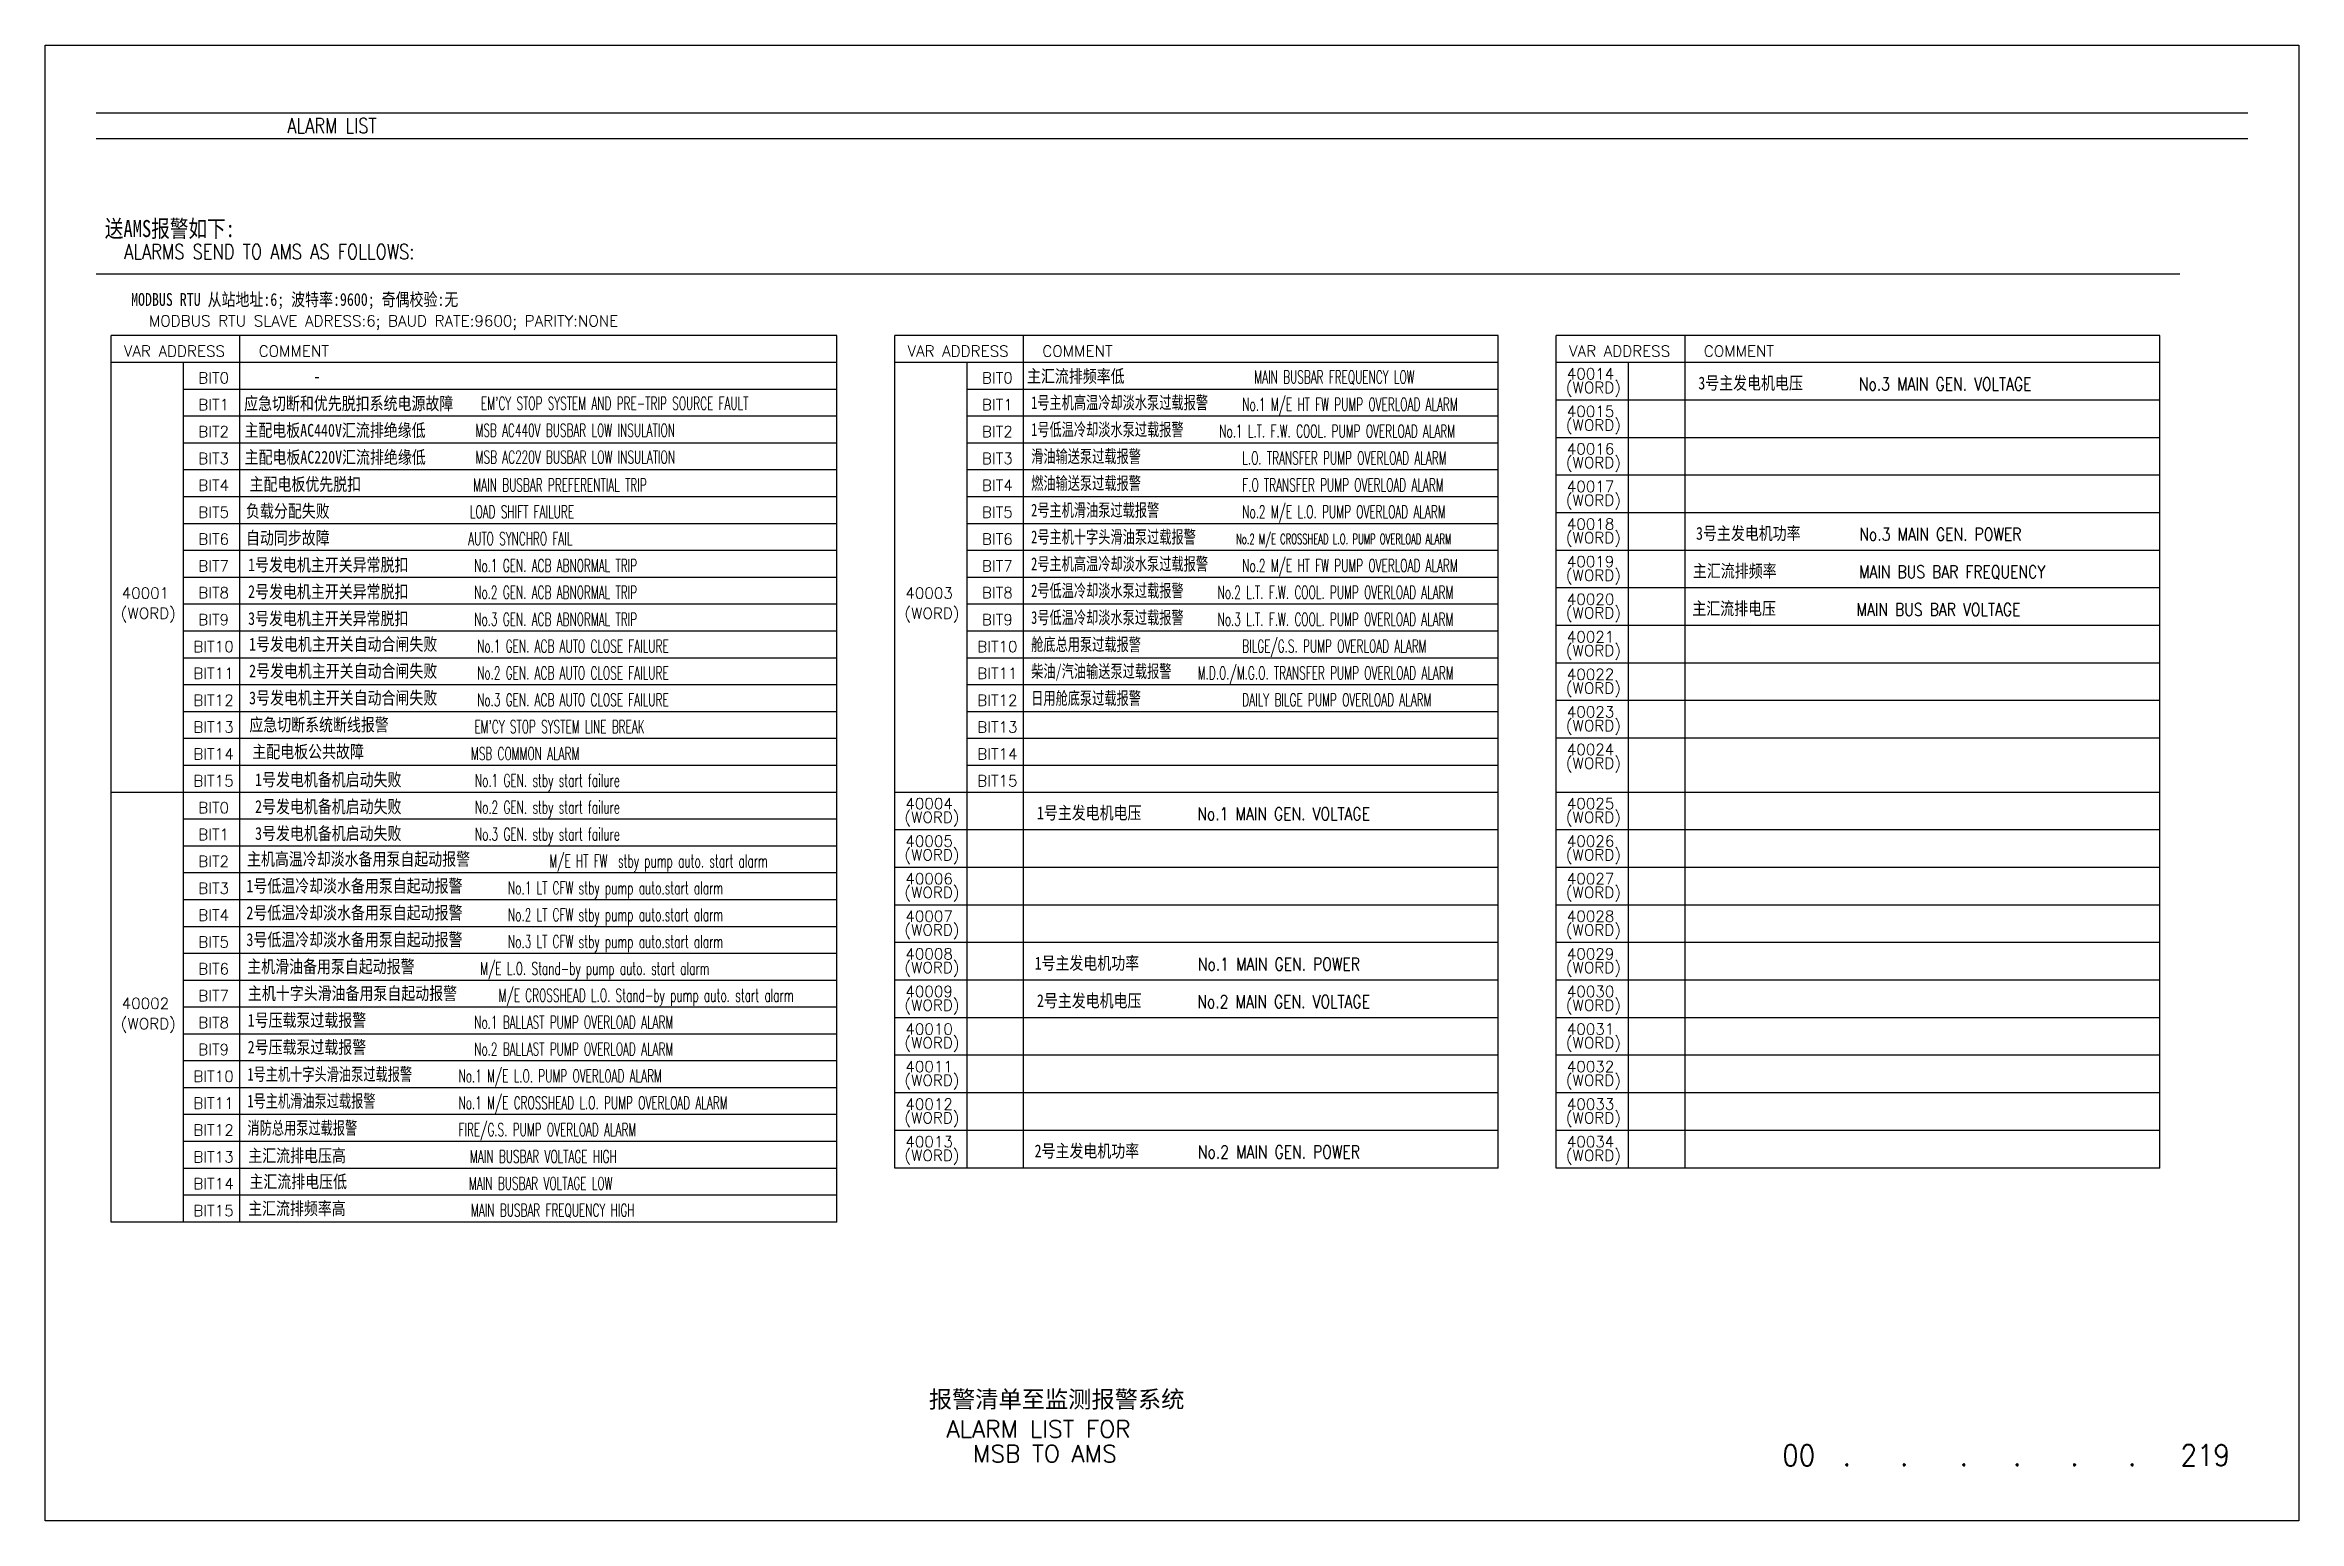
# Model space of a CAD drawing. Extents: x -598 to -333, y -2224 to -2051.
import ezdxf
from ezdxf.enums import TextEntityAlignment as Align

# ---------------------------------------------------------------- set-up
doc = ezdxf.new("R2010")
doc.units = 0
doc.header["$MEASUREMENT"] = 0
doc.layers.get('0').update_dxf_attribs({"linetype": 'CONTINUOUS'})
doc.layers.add('TEXT', color=4, linetype='CONTINUOUS')
doc.layers.add('完成', color=4, linetype='CONTINUOUS', lineweight=18)
doc.styles.add('013ST', font='ROMANS', dxfattribs={"height": 1.3, "bigfont": 'EXTFONT'})
doc.styles.add('hzdxf', font='仿宋_GB2312.ttf')
doc.styles.add('HZTXT', font='仿宋_GB2312.ttf', dxfattribs={"width": 0.1})
doc.styles.get("Standard").update_dxf_attribs({"font": 'romans.shx'})

msp = doc.modelspace()

# ---------------------------------------------------------------- linework, layer by layer
for p, q in [((-339.2, -2058.63), (-591.8, -2058.63)), ((-339.2, -2061.63), (-591.8, -2061.63)), ((-504.85, -2084.75), (-590.05, -2084.75)), ((-590.05, -2188.83), (-590.05, -2084.75)), ((-574.93, -2188.83), (-574.93, -2084.75)), ((-504.85, -2188.83), (-504.85, -2084.75)), ((-427.19, -2084.75), (-498.05, -2084.75)), ((-498.05, -2182.48), (-498.05, -2084.75)), ((-482.92, -2182.48), (-482.92, -2084.75)), ((-427.19, -2182.48), (-427.19, -2084.75)), ((-349.54, -2084.75), (-420.39, -2084.75)), ((-420.39, -2182.48), (-420.39, -2084.75)), ((-405.26, -2182.48), (-405.26, -2084.75)), ((-349.54, -2182.48), (-349.54, -2084.75)), ((-504.85, -2087.9), (-590.05, -2087.9)), ((-581.55, -2188.83), (-581.55, -2087.9)), ((-427.19, -2087.9), (-498.05, -2087.9)), ((-489.55, -2182.48), (-489.55, -2087.9)), ((-349.54, -2087.9), (-420.39, -2087.9)), ((-411.89, -2182.48), (-411.89, -2087.9)), ((-349.54, -2092.32), (-420.39, -2092.32)), ((-349.54, -2096.73), (-420.39, -2096.73)), ((-349.54, -2101.14), (-420.39, -2101.14)), ((-349.54, -2105.55), (-420.39, -2105.55)), ((-349.54, -2109.96), (-420.39, -2109.96)), ((-349.54, -2114.37), (-420.39, -2114.37)), ((-349.54, -2118.78), (-420.39, -2118.78)), ((-349.54, -2123.19), (-420.39, -2123.19)), ((-349.54, -2127.6), (-420.39, -2127.6)), ((-349.54, -2132.02), (-420.39, -2132.02)), ((-427.19, -2142.78), (-498.05, -2142.78)), ((-349.54, -2142.78), (-420.39, -2142.78)), ((-427.19, -2147.19), (-498.05, -2147.19)), ((-349.54, -2147.19), (-420.39, -2147.19)), ((-427.19, -2151.6), (-498.05, -2151.6)), ((-349.54, -2151.6), (-420.39, -2151.6)), ((-527.58, -2154.14), (-581.55, -2154.14)), ((-504.98, -2154.14), (-581.55, -2154.14)), ((-427.19, -2156.01), (-498.05, -2156.01)), ((-349.54, -2156.01), (-420.39, -2156.01)), ((-527.58, -2157.29), (-581.55, -2157.29)), ((-504.98, -2157.29), (-581.55, -2157.29)), ((-427.19, -2160.42), (-498.05, -2160.42)), ((-349.54, -2160.42), (-420.39, -2160.42)), ((-427.19, -2164.83), (-498.05, -2164.83)), ((-349.54, -2164.83), (-420.39, -2164.83)), ((-427.19, -2169.24), (-498.05, -2169.24)), ((-349.54, -2169.24), (-420.39, -2169.24)), ((-527.58, -2169.9), (-581.55, -2169.9)), ((-504.98, -2169.9), (-581.55, -2169.9)), ((-527.58, -2173.06), (-581.55, -2173.06)), ((-504.98, -2173.06), (-581.55, -2173.06)), ((-427.19, -2173.66), (-498.05, -2173.66)), ((-349.54, -2173.66), (-420.39, -2173.66)), ((-527.58, -2176.21), (-581.55, -2176.21)), ((-504.98, -2176.21), (-581.55, -2176.21)), ((-527.58, -2179.37), (-581.55, -2179.37)), ((-504.98, -2179.37), (-581.55, -2179.37)), ((-427.19, -2178.07), (-498.05, -2178.07)), ((-349.54, -2178.07), (-420.39, -2178.07)), ((-527.58, -2182.52), (-581.55, -2182.52)), ((-504.98, -2182.52), (-581.55, -2182.52)), ((-427.19, -2182.48), (-498.05, -2182.48)), ((-349.54, -2182.48), (-420.39, -2182.48)), ((-527.58, -2185.67), (-581.55, -2185.67)), ((-504.98, -2185.67), (-581.55, -2185.67)), ((-504.85, -2188.83), (-590.05, -2188.83))]:
    msp.add_line(p, q)
at = {"linetype": 'Continuous'}
msp.add_line((-591.8, -2077.5), (-347.17, -2077.5), dxfattribs=at)
at = {"color": 3}
for p, q in [((-349.54, -2087.9), (-420.39, -2087.9)), ((-504.85, -2094.21), (-581.55, -2094.21)), ((-427.19, -2094.21), (-489.55, -2094.21)), ((-504.85, -2097.37), (-581.55, -2097.37)), ((-427.19, -2097.37), (-489.55, -2097.37)), ((-504.85, -2100.52), (-581.55, -2100.52)), ((-427.19, -2100.52), (-489.55, -2100.52)), ((-504.85, -2103.67), (-581.55, -2103.67)), ((-427.19, -2103.67), (-489.55, -2103.67)), ((-504.85, -2106.83), (-581.55, -2106.83)), ((-427.19, -2106.83), (-489.55, -2106.83)), ((-504.85, -2109.98), (-581.55, -2109.98)), ((-427.19, -2109.98), (-489.55, -2109.98)), ((-504.85, -2113.14), (-581.55, -2113.14)), ((-427.19, -2113.14), (-489.55, -2113.14)), ((-504.85, -2116.29), (-581.55, -2116.29)), ((-427.19, -2116.29), (-489.55, -2116.29)), ((-504.85, -2119.44), (-581.55, -2119.44)), ((-427.19, -2119.44), (-489.55, -2119.44)), ((-504.85, -2122.6), (-581.55, -2122.6)), ((-427.19, -2122.6), (-489.55, -2122.6)), ((-504.85, -2125.75), (-581.55, -2125.75)), ((-427.19, -2125.75), (-489.55, -2125.75)), ((-504.85, -2128.9), (-581.55, -2128.9)), ((-427.19, -2128.9), (-489.55, -2128.9)), ((-504.85, -2132.06), (-581.55, -2132.06)), ((-427.19, -2132.06), (-489.55, -2132.06)), ((-504.85, -2135.21), (-581.55, -2135.21)), ((-427.19, -2135.21), (-489.55, -2135.21)), ((-504.85, -2138.37), (-590.05, -2138.37)), ((-427.19, -2138.37), (-498.05, -2138.37)), ((-349.54, -2138.37), (-420.39, -2138.37)), ((-504.85, -2141.52), (-581.55, -2141.52)), ((-504.85, -2144.67), (-581.55, -2144.67)), ((-504.85, -2147.83), (-581.55, -2147.83)), ((-504.85, -2150.98), (-581.55, -2150.98)), ((-527.58, -2160.44), (-581.55, -2160.44)), ((-504.98, -2160.44), (-581.55, -2160.44)), ((-527.58, -2163.6), (-581.55, -2163.6)), ((-504.98, -2163.6), (-581.55, -2163.6)), ((-527.58, -2166.75), (-581.55, -2166.75)), ((-504.98, -2166.75), (-581.55, -2166.75))]:
    msp.add_line(p, q, dxfattribs=at)
at = {"color": 3, "linetype": 'Continuous'}
for p, q in [((-504.85, -2091.06), (-581.55, -2091.06)), ((-427.19, -2091.06), (-489.55, -2091.06))]:
    msp.add_line(p, q, dxfattribs=at)
at = {"color": 0, "linetype": 'Continuous'}
msp.add_lwpolyline([(-597.8, -2050.63), (-333.2, -2050.63), (-333.2, -2223.91), (-597.8, -2223.91)], close=True, dxfattribs=at)

# ---------------------------------------------------------------- texts
at = {"width": 0.8}
msp.add_text('ALARM LIST', height=1.75, dxfattribs=at).set_placement((-564.12, -2060.09), align=Align.MIDDLE)
at = {"color": 7, "style": 'hzdxf', "width": 0.8}
msp.add_text('送AMS报警如下:', height=2, dxfattribs=at).set_placement((-583.15, -2072.14), align=Align.MIDDLE)
at = {"color": 7, "width": 0.8}
msp.add_text('ALARMS SEND TO AMS AS FOLLOWS:', height=1.75, dxfattribs=at).set_placement((-571.48, -2074.89), align=Align.MIDDLE)
at = {"layer": 'TEXT', "style": 'HZTXT', "width": 0.8}
for s, p in [('MODBUS RTU 从站地址:6; 波特率:9600; 奇偶校验:无', (-568.49, -2081.25)), ('3号主发电机电压', (-397.57, -2091.06)), ('3号主发电机功率', (-397.84, -2108.71)), ('主汇流排频率', (-399.43, -2113.12)), ('主汇流排电压', (-399.5, -2117.53)), ('1号主发电机电压', (-475.22, -2141.52)), ('1号主发电机功率', (-475.49, -2159.17)), ('2号主发电机电压', (-475.22, -2163.58)), ('2号主发电机功率', (-475.49, -2181.22)), ('主汇流排电压低', (-568.08, -2184.82)), ('主汇流排频率高', (-568.23, -2187.97))]:
    msp.add_text(s, height=1.5, dxfattribs=at).set_placement(p, align=Align.CENTER)
at = {"layer": 'TEXT', "color": 1, "style": 'HZTXT', "width": 0.8}
msp.add_text('-', height=1.5, dxfattribs=at).set_placement((-565.87, -2090.26), align=Align.CENTER)
at = {"layer": 'TEXT', "color": 3, "style": 'HZTXT', "width": 0.8}
for s, p in [('主汇流排频率低', (-476.79, -2090.26)), ('应急切断和优先脱扣系统电源故障', (-562.15, -2093.46)), ('主配电板AC440V汇流排绝缘低', (-563.76, -2096.61)), ('主配电板AC220V汇流排绝缘低', (-563.74, -2099.77)), ('主配电板优先脱扣', (-567.24, -2102.94)), ('自动同步故障', (-569.3, -2109.25)), ('1号发电机主开关异常脱扣', (-564.55, -2112.4)), ('2号发电机主开关异常脱扣', (-564.55, -2115.55)), ('3号发电机主开关异常脱扣', (-564.55, -2118.71)), ('1号发电机主开关自动合闸失败', (-562.8, -2121.72)), ('2号发电机主开关自动合闸失败', (-562.8, -2124.87)), ('3号发电机主开关自动合闸失败', (-562.8, -2128.03)), ('应急切断系统断线报警', (-565.63, -2131.18)), ('主配电板公共故障', (-566.92, -2134.34))]:
    msp.add_text(s, height=1.5, dxfattribs=at).set_placement(p, align=Align.CENTER)
at = {"layer": 'TEXT', "color": 3, "width": 0.6}
for s, p in [('MAIN BUSBAR FREQUENCY LOW', (-446.43, -2090.36)), ("EM'CY STOP SYSTEM AND PRE-TRIP SOURCE FAULT", (-530.92, -2093.45)), ('MSB AC440V BUSBAR LOW INSULATION', (-535.56, -2096.61)), ('MSB AC220V BUSBAR LOW INSULATION', (-535.54, -2099.76)), ('MAIN BUSBAR PREFERENTIAL TRIP', (-537.34, -2103.03)), ('AUTO SYNCHRO FAIL', (-542, -2109.34)), ('No.1 GEN. ACB ABNORMAL TRIP', (-537.85, -2112.49)), ('No.2 GEN. ACB ABNORMAL TRIP', (-537.85, -2115.64)), ('No.3 GEN. ACB ABNORMAL TRIP', (-537.85, -2118.8)), ('No.1 GEN. ACB AUTO CLOSE FAILURE', (-535.83, -2121.95)), ('No.2 GEN. ACB AUTO CLOSE FAILURE', (-535.83, -2125.11)), ('No.3 GEN. ACB AUTO CLOSE FAILURE', (-535.83, -2128.26)), ("EM'CY STOP SYSTEM LINE BREAK", (-537.4, -2131.41)), ('MSB COMMON ALARM', (-541.44, -2134.57)), ('M/E HT FW  stby pump auto. start alarm', (-525.77, -2147.18)), ('No.1 LT CFW stby pump auto.start alarm', (-530.82, -2150.34)), ('No.2 LT CFW stby pump auto.start alarm', (-530.82, -2153.49)), ('No.3 LT CFW stby pump auto.start alarm', (-530.82, -2156.64)), ('M/E L.O. Stand-by pump auto. start alarm', (-533.25, -2159.8)), ('M/E CROSSHEAD L.O. Stand-by pump auto. start alarm', (-527.23, -2162.95)), ('No.1 BALLAST PUMP OVERLOAD ALARM', (-535.73, -2166.11)), ('No.2 BALLAST PUMP OVERLOAD ALARM', (-535.73, -2169.26))]:
    msp.add_text(s, height=1.5, dxfattribs=at).set_placement(p, align=Align.CENTER)
at = {"layer": 'TEXT', "width": 0.8}
for s, p in [('No.3 MAIN GEN. VOLTAGE', (-374.73, -2090.43)), ('No.3 MAIN GEN. POWER', (-375.29, -2108.07)), ('MAIN BUS BAR FREQUENCY', (-373.92, -2112.48)), ('MAIN BUS BAR VOLTAGE', (-375.52, -2116.9)), ('No.1 MAIN GEN. VOLTAGE', (-452.39, -2140.89)), ('No.1 MAIN GEN. POWER', (-452.95, -2158.54)), ('No.2 MAIN GEN. VOLTAGE', (-452.39, -2162.95)), ('No.2 MAIN GEN. POWER', (-452.95, -2180.59))]:
    msp.add_text(s, height=1.5, dxfattribs=at).set_placement(p, align=Align.MIDDLE_CENTER)
at = {"layer": 'TEXT', "color": 1, "style": 'HZTXT'}
for s, width, p in [('1号主机高温冷却淡水泵过载报警', 0.7, (-482.03, -2093.36)), ('1号低温冷却淡水泵过载报警', 0.7, (-482.03, -2096.52)), ('滑油输送泵过载报警', 0.7, (-482.03, -2099.67)), ('燃油输送泵过载报警', 0.7, (-482.03, -2102.82)), ('2号主机滑油泵过载报警', 0.7, (-482.03, -2105.98)), ('2号主机十字头滑油泵过载报警', 0.7, (-482.03, -2109.13)), ('2号主机高温冷却淡水泵过载报警', 0.7, (-482.03, -2112.29)), ('2号低温冷却淡水泵过载报警', 0.7, (-482.03, -2115.44)), ('3号低温冷却淡水泵过载报警', 0.7, (-482.03, -2118.59)), ('舱底总用泵过载报警', 0.7, (-482.03, -2121.75)), ('柴油/汽油输送泵过载报警', 0.7, (-482.03, -2124.9)), ('日用舱底泵过载报警', 0.7, (-482.03, -2128.06)), ('主机高温冷却淡水备用泵自起动报警', 0.8, (-574.09, -2146.95)), ('1号低温冷却淡水备用泵自起动报警', 0.8, (-574.16, -2150.11)), ('2号低温冷却淡水备用泵自起动报警', 0.8, (-574.16, -2153.26)), ('3号低温冷却淡水备用泵自起动报警', 0.8, (-574.16, -2156.41)), ('主机滑油备用泵自起动报警', 0.8, (-574.06, -2159.57)), ('主机十字头滑油备用泵自起动报警', 0.8, (-573.98, -2162.72)), ('1号压载泵过载报警', 0.8, (-574.01, -2165.87)), ('2号压载泵过载报警', 0.8, (-574.01, -2169.03)), ('1号主机十字头滑油泵过载报警', 0.7, (-574.04, -2172.21)), ('1号主机滑油泵过载报警', 0.7, (-574.04, -2175.36)), ('消防总用泵过载报警', 0.7, (-574.04, -2178.52))]:
    msp.add_text(s, height=1.5, dxfattribs=dict(at, width=width)).set_placement(p)
at = {"layer": 'TEXT'}
for s, height, width, p in [('No.1 M/E HT FW PUMP OVERLOAD ALARM', 1.5, 0.6, (-457.25, -2093.57)), ('No.1 L.T. F.W. COOL. PUMP OVERLOAD ALARM', 1.5, 0.6, (-459.95, -2096.72)), ('L.O. TRANSFER PUMP OVERLOAD ALARM', 1.5, 0.6, (-457.25, -2099.87)), ('F.O TRANSFER PUMP OVERLOAD ALARM', 1.5, 0.6, (-457.25, -2103.03)), ('No.2 M/E L.O. PUMP OVERLOAD ALARM', 1.5, 0.6, (-457.25, -2106.18)), ('No.2 M/E CROSSHEAD L.O. PUMP OVERLOAD ALARM', 1.2, 0.6, (-457.98, -2109.22)), ('No.2 M/E HT FW PUMP OVERLOAD ALARM', 1.5, 0.6, (-457.25, -2112.49)), ('No.2 L.T. F.W. COOL. PUMP OVERLOAD ALARM', 1.5, 0.6, (-460.15, -2115.64)), ('No.3 L.T. F.W. COOL. PUMP OVERLOAD ALARM', 1.5, 0.6, (-460.15, -2118.8)), ('BILGE/G.S. PUMP OVERLOAD ALARM', 1.5, 0.6, (-457.25, -2121.95)), ('M.D.O./M.G.O. TRANSFER PUMP OVERLOAD ALARM', 1.5, 0.6, (-462.48, -2125.11)), ('DAILY BILGE PUMP OVERLOAD ALARM', 1.5, 0.6, (-457.25, -2128.26)), ('No.1 M/E L.O. PUMP OVERLOAD ALARM', 1.5, 0.6, (-549.26, -2172.41)), ('No.1 M/E CROSSHEAD L.O. PUMP OVERLOAD ALARM', 1.5, 0.6, (-549.26, -2175.57)), ('FIRE/G.S. PUMP OVERLOAD ALARM', 1.5, 0.6, (-549.26, -2178.72)), ('00', 2.5, 0.9, (-393.84, -2217.46)), ('.', 2.5, 0.9, (-386.77, -2217.46)), ('.', 2.5, 0.9, (-380.02, -2217.46)), ('.', 2.5, 0.9, (-373.02, -2217.46)), ('.', 2.5, 0.9, (-366.77, -2217.46)), ('.', 2.5, 0.9, (-360.02, -2217.46)), ('.', 2.5, 0.9, (-353.27, -2217.46)), ('219', 2.5, 0.9, (-347.08, -2217.43))]:
    msp.add_text(s, height=height, dxfattribs=dict(at, width=width)).set_placement(p)
at = {"layer": 'TEXT', "color": 2, "style": 'HZTXT', "width": 0.8}
for s, p in [('负载分配失败', (-569.3, -2106.09)), ('1号发电机备机启动失败', (-564.55, -2137.63)), ('2号发电机备机启动失败', (-564.55, -2140.79)), ('3号发电机备机启动失败', (-564.55, -2143.94))]:
    msp.add_text(s, height=1.5, dxfattribs=at).set_placement(p, align=Align.CENTER)
at = {"layer": 'TEXT', "color": 2, "width": 0.6}
for s, p in [('LOAD SHIFT FAILURE', (-541.81, -2106.18)), ('No.1 GEN. stby start failure', (-538.83, -2137.72)), ('No.2 GEN. stby start failure', (-538.83, -2140.87)), ('No.3 GEN. stby start failure', (-538.83, -2144.03))]:
    msp.add_text(s, height=1.5, dxfattribs=at).set_placement(p, align=Align.CENTER)
at = {"layer": 'TEXT', "style": 'HZTXT', "width": 0.8}
msp.add_text('主汇流排电压高', height=1.5, dxfattribs=at).set_placement((-573.94, -2181.77))
at = {"layer": 'TEXT', "width": 0.6}
for s, p in [('MAIN BUSBAR VOLTAGE HIGH ', (-538.99, -2181.87)), ('MAIN BUSBAR VOLTAGE LOW', (-539.61, -2185.03)), ('MAIN BUSBAR FREQUENCY HIGH ', (-537.89, -2188.18))]:
    msp.add_text(s, height=1.5, dxfattribs=at).set_placement(p, align=Align.CENTER)
at = {"layer": 'TEXT', "style": 'HZTXT'}
msp.add_text('报警清单至监测报警系统', height=2, dxfattribs=at).set_placement((-494.05, -2210.62))
at = {"layer": 'TEXT'}
for s, p in [('ALARM LIST FOR', (-491.96, -2214.12)), ('MSB TO AMS ', (-488.86, -2217.01))]:
    msp.add_text(s, height=2, dxfattribs=at).set_placement(p)
at = {"layer": '完成', "style": '013ST'}
for s, p in [('MODBUS RTU SLAVE ADRESS:6; BAUD RATE:9600; PARITY:NONE', (-558.06, -2083.67)), ('VAR ADDRESS', (-582.61, -2087.21)), ('COMMENT', (-568.6, -2087.21)), ('VAR ADDRESS', (-490.61, -2087.21)), ('COMMENT', (-476.6, -2087.21)), ('VAR ADDRESS', (-412.95, -2087.21)), ('COMMENT', (-398.94, -2087.21)), (' BIT0', (-578.46, -2090.36)), (' BIT0', (-486.45, -2090.36)), ('(WORD)', (-416.02, -2091.49)), ('40014', (-416.36, -2089.88)), (' BIT1', (-578.46, -2093.51)), (' BIT1', (-486.45, -2093.51)), (' BIT2', (-578.46, -2096.67)), (' BIT2', (-486.45, -2096.67)), ('(WORD)', (-416.02, -2095.9)), ('40015', (-416.36, -2094.29)), ('40016', (-416.36, -2098.7)), (' BIT3', (-578.46, -2099.82)), (' BIT3', (-486.45, -2099.82)), ('(WORD)', (-416.02, -2100.31)), (' BIT4', (-578.46, -2102.97)), (' BIT4', (-486.45, -2102.97)), ('(WORD)', (-416.02, -2104.72)), ('40017', (-416.36, -2103.11)), (' BIT5', (-578.46, -2106.13)), (' BIT5', (-486.45, -2106.13)), (' BIT6', (-578.46, -2109.28)), (' BIT6', (-486.45, -2109.28)), ('(WORD)', (-416.02, -2109.13)), ('40018', (-416.36, -2107.52)), (' BIT7', (-578.46, -2112.44)), (' BIT7', (-486.45, -2112.44)), ('40019', (-416.36, -2111.93)), ('(WORD)', (-416.02, -2113.54)), ('(WORD)', (-585.68, -2118)), ('40001', (-586.02, -2115.62)), (' BIT8', (-578.46, -2115.59)), ('(WORD)', (-493.68, -2118)), ('40003', (-494.01, -2115.62)), (' BIT8', (-486.45, -2115.59)), ('(WORD)', (-416.02, -2117.95)), ('40020', (-416.36, -2116.35)), (' BIT9', (-578.46, -2118.74)), (' BIT9', (-486.45, -2118.74)), (' BIT10', (-578.46, -2121.9)), (' BIT10', (-486.45, -2121.9)), ('(WORD)', (-416.02, -2122.37)), ('40021', (-416.36, -2120.76)), (' BIT11', (-578.46, -2125.05)), (' BIT11', (-486.45, -2125.05)), ('40022', (-416.36, -2125.17)), (' BIT12', (-578.46, -2128.21)), (' BIT12', (-486.45, -2128.21)), ('(WORD)', (-416.02, -2126.78)), ('(WORD)', (-416.02, -2131.19)), ('40023', (-416.36, -2129.58)), (' BIT13', (-578.46, -2131.36)), (' BIT13', (-486.45, -2131.36)), (' BIT14', (-578.46, -2134.51)), (' BIT14', (-486.45, -2134.51)), ('(WORD)', (-416.02, -2135.6)), ('40024', (-416.36, -2133.99)), (' BIT15', (-578.46, -2137.67)), (' BIT15', (-486.45, -2137.67)), (' BIT0', (-578.46, -2140.82)), ('(WORD)', (-493.68, -2141.95)), ('40004', (-494.01, -2140.34)), ('(WORD)', (-416.02, -2141.95)), ('40025', (-416.36, -2140.34)), (' BIT1', (-578.46, -2143.97)), (' BIT2', (-578.46, -2147.13)), ('(WORD)', (-493.68, -2146.36)), ('40005', (-494.01, -2144.75)), ('(WORD)', (-416.02, -2146.36)), ('40026', (-416.36, -2144.75)), ('40006', (-494.01, -2149.16)), ('40027', (-416.36, -2149.16)), (' BIT3', (-578.46, -2150.28)), ('(WORD)', (-493.68, -2150.77)), ('(WORD)', (-416.02, -2150.77)), (' BIT4', (-578.46, -2153.44)), ('(WORD)', (-493.68, -2155.18)), ('40007', (-494.01, -2153.57)), ('(WORD)', (-416.02, -2155.18)), ('40028', (-416.36, -2153.57)), (' BIT5', (-578.46, -2156.59)), (' BIT6', (-578.46, -2159.74)), ('(WORD)', (-493.68, -2159.59)), ('40008', (-494.01, -2157.99)), ('(WORD)', (-416.02, -2159.59)), ('40029', (-416.36, -2157.99)), (' BIT7', (-578.46, -2162.9)), ('40009', (-494.01, -2162.4)), ('40030', (-416.36, -2162.4)), ('40002', (-586.02, -2163.8)), ('(WORD)', (-493.68, -2164.01)), ('(WORD)', (-416.02, -2164.01)), ('(WORD)', (-585.68, -2166.18)), (' BIT8', (-578.46, -2166.05)), ('(WORD)', (-493.68, -2168.42)), ('40010', (-494.01, -2166.81)), ('(WORD)', (-416.02, -2168.42)), ('40031', (-416.36, -2166.81)), (' BIT9', (-578.46, -2169.21)), (' BIT10', (-578.46, -2172.36)), ('(WORD)', (-493.68, -2172.83)), ('40011', (-494.01, -2171.22)), ('(WORD)', (-416.02, -2172.83)), ('40032', (-416.36, -2171.22)), (' BIT11', (-578.46, -2175.51)), ('40012', (-494.01, -2175.63)), ('40033', (-416.36, -2175.63)), (' BIT12', (-578.46, -2178.67)), ('(WORD)', (-493.68, -2177.24)), ('(WORD)', (-416.02, -2177.24)), ('(WORD)', (-493.68, -2181.65)), ('40013', (-494.01, -2180.04)), ('(WORD)', (-416.02, -2181.65)), ('40034', (-416.36, -2180.04)), (' BIT13', (-578.46, -2181.82)), (' BIT14', (-578.46, -2184.97)), (' BIT15', (-578.46, -2188.13))]:
    msp.add_text(s, height=1.3, dxfattribs=at).set_placement(p, align=Align.CENTER)

doc.saveas('drawing.dxf')
